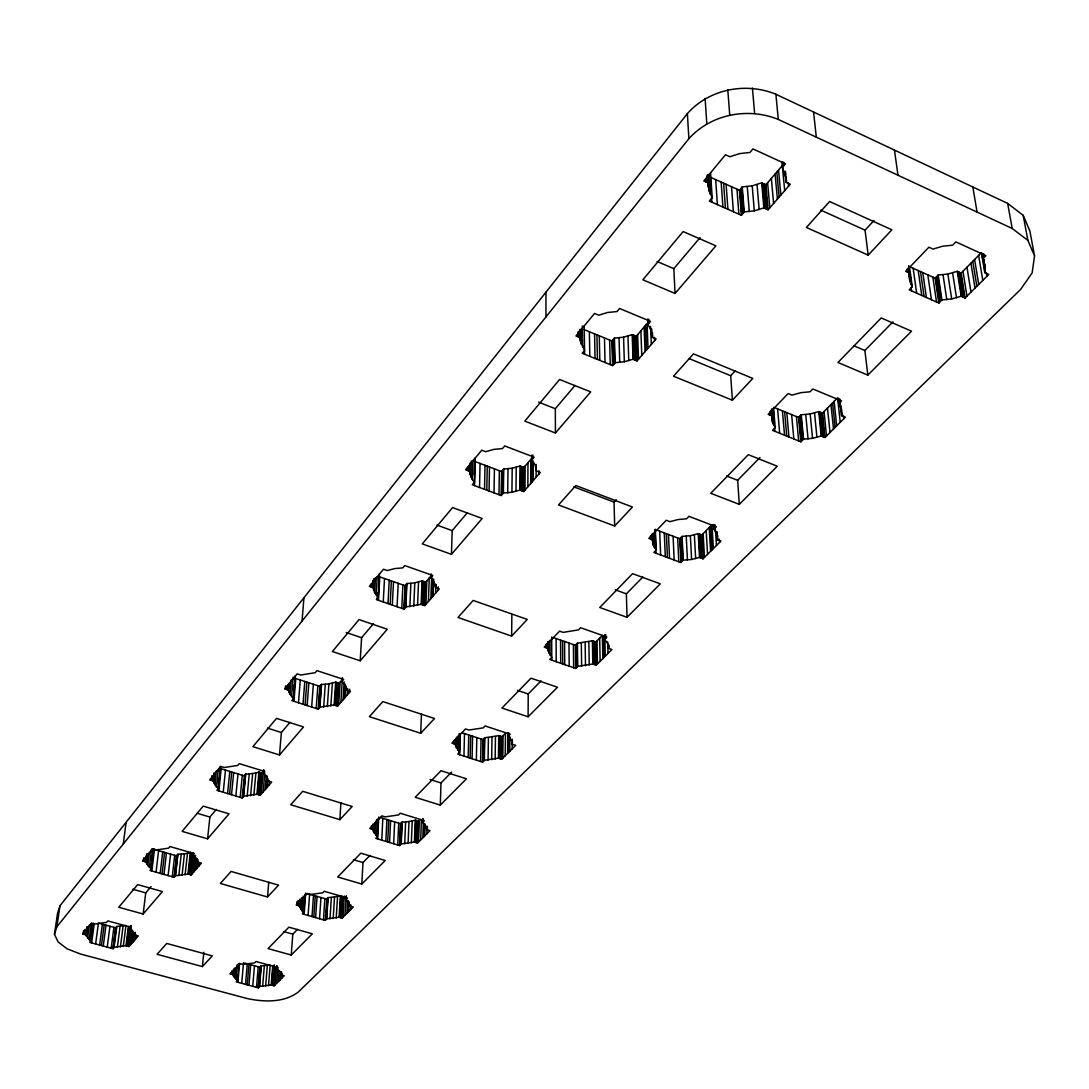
<?xml version="1.0" encoding="UTF-8"?>
<svg xmlns="http://www.w3.org/2000/svg" width="1089" height="1089" viewBox="0 0 1089 1089"><rect width="100%" height="100%" fill="white"/><g stroke="black" fill="none" stroke-linecap="round" stroke-linejoin="round"><path stroke-width="1.5" d="M538.987 473.946L538.987 470.734M532.997 458.483L532.997 455.256M533.27 480.535L533.324 461.26M536.128 477.254L536.142 464.39M527.852 486.783L527.961 462.73M528.111 716.78L557.5 687.227L530.969 678.188L501.934 708.054L528.111 716.78L528.219 693.979L541.042 680.884M530.683 483.516L530.765 459.435M474.967 458.156L474.396 482.209L472.272 484.768L501.226 495.549L503.39 493.031L511.939 492.269L519.889 490.077L523.741 491.52L540.294 472.435L536.414 470.965L535.244 465.194L531.868 459.789L531.881 454.957M531.976 482.032L532.045 459.544M532.222 459.381L532.235 456.168M523.142 491.289L523.292 467.249M523.741 491.52L523.891 467.48L532.058 457.938M525.021 490.036L525.157 465.997M519.889 490.077L520.066 466.024L512.184 468.229L503.703 469.005L501.566 471.537L501.226 495.549M520.488 490.295L520.665 466.255M521.822 490.799L521.985 466.759M512.157 748.851L512.252 739.172M459.966 734.531L459.504 752.24L457.707 754.092L482.536 762.096L484.36 760.258L498.435 758.162L501.743 759.224L515.669 745.366L512.334 744.277L512.375 741.051M516.009 491.343L516.227 467.304M507.583 753.411L507.814 732.475M512.334 744.277L511.286 740.071L508.345 736.123L508.386 732.883M508.672 752.322L508.876 732.992M511.939 492.269L512.184 468.229M509.761 751.247L509.911 736.736M511.639 636.112L527.253 619.423L473.198 600.434L457.979 617.477L511.639 636.112L511.857 614.482M501.226 759.06L501.512 736.559M501.743 759.224L502.029 736.722L505.459 733.251L505.201 755.78M502.819 758.148L503.091 735.647M507.705 492.841L507.991 468.801M501.566 495.168L501.906 471.142M498.435 758.162L498.748 735.647L484.768 737.77L482.958 739.622L482.536 762.096M502.315 494.297L502.642 470.271M498.953 758.325L499.252 735.81M503.05 493.426L503.377 469.413M503.39 493.031L503.703 469.005M500.082 758.693L500.382 736.178M491.656 759.727L492.01 737.226M498.98 494.719L499.334 470.707M495.141 759.074L495.468 736.572M488.049 760.122L488.43 737.634M494.025 492.868L494.42 468.842M480.603 761.47L481.039 738.995M486.797 490.173L487.246 466.146M482.822 761.81L483.244 739.322M483.448 761.17L483.87 738.696M484.074 760.544L484.482 738.056M489.056 491.016L489.492 466.99M484.36 760.258L484.768 737.77M476.356 760.095L476.819 737.607M484.523 489.329L485 465.289M470.149 758.094L470.666 735.606M472.095 758.72L472.585 736.232M479.541 487.477L480.058 463.424M775.205 427.65L772.441 422.015L771.992 415.916L768.153 414.351L788.177 393.524L792.043 395.13L800.851 392.666L810.08 391.795L812.83 388.964L841.525 400.915L838.748 403.706L841.348 409.464L841.593 415.603L845.377 417.182L824.945 437.506L821.188 435.981L812.544 438.323L803.532 439.139L800.864 441.821L772.564 430.359L775.205 427.65L773.571 408.13M474.396 482.209L472.381 479.636L472.844 460.375M474.26 474.6L474.627 458.551M468.216 757.481L468.733 734.966M474.545 485.612L475.103 461.559L501.566 471.537M459.231 752.526L459.694 734.83M459.653 754.718L460.198 733.809M467.562 470.448L467.644 467.235M468.91 470.965L469.032 466.133M472.381 479.636L469.931 474.083L469.686 464.758M469.931 474.083L470.217 462.839M463.941 756.093L464.499 733.591M470.884 476.914L471.278 460.865M710.532 172.62L712.206 197.64L709.347 201.057L741.378 215.282L744.25 211.919L754.296 210.844L763.865 207.876L768.126 209.782L790.301 184.218L786.013 182.271L785.468 171.681M454.753 744.005L454.848 740.779M459.504 752.24L455.638 746.292L455.406 739.336M455.638 746.292L455.855 738.233M456.468 748.361L456.781 737.076M457.775 750.348L458.156 735.851M459.041 737.076L459.122 733.85M453.596 743.637L453.691 740.411M451.459 554.342L482.209 518.459L452.588 507.583L422.273 543.887L451.459 554.342L452.18 530.629L467.44 512.592M440.296 805.111L466.446 778.812L441.018 770.713L415.195 797.284L440.296 805.111L441.004 782.964L451.622 772.115M424.737 835.876L425.173 824.074M378.237 819.854L377.379 836.679L375.773 838.339L399.595 845.54L401.228 843.907L414.405 842.042L417.577 843.009L430.019 830.621L426.82 829.641L426.942 826.265M379.489 573.876L378.196 597.33L376.331 599.563L403.937 609.105L405.843 606.9L421.116 604.327L424.792 605.593L439.303 588.877L435.6 587.57L435.723 584.208M426.888 833.738L427.119 826.987M435.641 593.083L435.94 584.684M427.324 829.804L427.433 826.415M438.159 590.184L438.268 586.835M428.399 601.441L429.284 577.987M420.667 839.932L421.429 819.731M435.6 587.57L434.225 582.506L430.795 577.769L430.917 574.393M431.108 577.401L431.23 574.039M426.82 829.641L425.608 825.884L422.641 822.358L422.763 818.969M430.876 598.582L431.748 575.115L425.717 582.166L424.792 605.593M422.9 822.086L423.036 818.697M422.791 837.809L423.362 822.644M432.006 597.276L432.687 578.831M423.771 836.842L424.261 823.366M433.15 595.969L433.762 579.198M414.405 842.042L415.263 820.18L418.421 821.147L419.374 820.18L418.544 842.042M414.895 842.192L415.753 820.33M424.22 605.402L425.146 581.962M415.984 842.518L416.842 820.67M420.708 733.278L434.525 718.509L382.838 701.575L369.375 716.657L420.708 733.278L421.457 713.867M425.922 604.3L426.82 580.859M417.073 842.859L417.931 820.997M417.577 843.009L418.421 821.147M411.329 842.859L412.214 820.997L415.263 820.18M421.116 604.327L422.069 580.886L425.717 582.166M421.688 604.518L422.641 581.09M422.954 604.953L423.893 581.526M413.793 606.233L414.786 582.819L422.069 580.886M404.7 843.784L405.625 821.95L412.214 820.997M417.55 605.43L418.53 582.002M408.089 843.444L408.988 821.596M397.744 844.982L398.724 823.148M409.859 606.723L410.893 583.309L414.786 582.819M399.595 845.54L400.561 823.72L402.181 822.059L405.625 821.95M399.854 845.282L400.806 823.461M400.412 844.724L401.365 822.889M400.97 844.152L401.923 822.318M401.228 843.907L402.181 822.059M403.937 609.105L405.026 585.705L406.905 583.486L410.893 583.309M404.237 608.765L405.312 585.351M393.66 843.744L394.667 821.909M404.89 608.002L405.966 584.589M405.544 607.24L406.605 583.827M405.843 606.9L406.905 583.486M387.711 841.947L388.759 820.099M389.563 842.505L390.597 820.67M401.8 608.356L402.889 584.956M397.063 606.723L398.206 583.323M385.846 841.389L386.908 819.527M377.352 822.358L377.529 818.996M377.121 836.937L377.992 820.112M377.638 838.898L378.754 817.036M390.175 604.341L391.359 580.927M392.326 605.089L393.51 581.676M381.749 840.15L382.838 818.288M372.492 829.314L372.751 824.25M377.379 836.679L373.432 831.356L373.255 824.4M373.432 831.356L373.786 824.618M374.317 833.208L374.847 823.093M375.637 834.991L376.426 819.826M388.011 603.605L389.222 580.178M383.26 601.958L384.512 578.531M371.376 828.974L371.553 825.598M378.196 597.33L374.657 592.675L375.514 577.578M376.195 595.07L377.216 576.626M377.27 598.446L377.543 593.423M361.807 884.05L385.234 860.487L360.827 853.191L337.699 876.985L361.807 884.05L362.991 862.542L369.974 855.423M377.91 597.684L378.182 592.661M378.468 587.624L379.203 574.23M378.496 600.311L379.789 576.871L405.026 585.705M371.24 586.998L371.431 583.636M372.533 587.447L372.914 580.723M374.657 592.675L373.119 587.638L373.595 579.253M373.622 590.184L374.289 578.436M346.179 899.283L346.384 895.988M346.833 913.426L347.609 900.344M347.704 912.555L348.385 901.107M348.575 911.684L349.161 901.869M350.508 909.764L350.794 904.85M339.564 917.36L340.871 896.138M340.612 917.659L341.905 896.438M341.66 917.959L342.953 896.737M305.097 894.368L303.79 912.337L302.347 913.834L325.243 920.355L326.7 918.871L339.087 917.224L342.137 918.095L343.43 896.887L340.394 896.002L328.088 897.676L326.632 899.16L306.975 893.484M343.008 917.237L344.287 896.016M344.914 915.332L346.139 896.233M360.2 660.805L387.276 629.224L359.03 619.6L332.363 651.521L360.2 660.805L361.589 637.718L373.418 623.738M349.446 692.454L349.651 689.187M336.229 917.945L337.549 896.737M339.087 917.224L340.394 896.002M343.021 699.873L344.178 681.932M344.015 698.716L344.968 684.028M329.994 918.776L331.355 897.581M345.022 697.559L345.757 686.138M347.228 695.013L347.65 688.479M333.18 918.476L334.514 897.268M339.85 819.663L352.183 806.5L302.674 791.308L290.681 804.73L339.85 819.663L340.925 802.743M323.46 919.837L324.862 898.656M295.364 675.861L293.513 698.675L291.866 700.649L318.233 709.143L319.907 707.197L334.132 704.937L337.644 706.067L339.155 683.279L342.314 679.59M338.638 704.923L340.136 682.136M325.243 920.355L326.863 898.929M325.965 919.62L327.367 898.425M326.469 919.102L327.857 897.908M337.644 706.067L350.467 691.297L346.928 690.14L345.39 685.648L341.96 681.455L342.164 678.175M326.7 918.871L328.088 897.676M340.83 702.405L342.436 677.862M319.54 918.721L320.969 897.527M334.132 704.937L335.671 682.136L339.155 683.279M334.677 705.114L336.215 682.327M335.888 705.509L337.413 682.708M337.086 705.89L338.611 683.102M327.34 706.625L328.919 683.838L335.671 682.136M313.809 917.101L315.279 895.893M315.606 917.605L317.062 896.397M330.838 705.917L332.404 683.13M308.078 915.468L309.589 894.246M323.678 707.047L325.284 684.273L328.919 683.838M312.026 916.584L313.509 895.376M303.79 912.337L302.075 910.812L303.15 896.097M303.069 913.086L303.777 903.285M303.559 912.568L304.866 894.6M318.233 709.143L319.88 686.383L321.541 684.409L325.284 684.273M318.492 708.844L320.139 686.07M304.144 914.338L305.669 893.116M319.063 708.163L320.711 685.403M319.635 707.496L321.282 684.722M319.907 707.197L321.541 684.409M296.684 905.095L296.929 901.815M311.658 707.033L313.36 684.26M297.76 905.395L298.114 900.48M298.822 905.708L299.189 900.794M302.075 910.812L299.298 905.844L299.788 899.283M299.815 907.545L300.414 899.364M300.741 909.206L301.585 897.758M316.178 708.49L317.852 685.716M307.139 705.563L308.868 682.789M291.239 955.026L312.339 933.804L288.884 927.188L268.057 948.601L291.239 955.026L292.805 934.158L297.474 929.393M279.955 979.991L280.581 972.041M233.373 969.863L233.495 976.166L237.484 980.522L236.177 981.856L258.202 987.791L259.522 986.471L271.202 984.987L274.142 985.776L284.243 975.73L281.289 974.927L281.534 971.742M281.697 978.262L282.065 973.484M303.014 704.243L304.784 681.455M305.083 704.91L306.826 682.122M273.679 985.654L275.204 966.651M274.142 985.776L275.653 966.773M274.918 985.001L276.443 965.984M281.289 974.927L279.873 971.864L276.905 968.979L277.151 965.793M298.481 702.786L300.278 679.985M276.647 983.285L277.777 969.006M278.376 981.557L279.26 970.449M279.165 980.767L279.914 971.252M268.52 985.64L270.195 965.045L261.251 965.889L259.944 967.236L258.202 987.791M293.486 689.882L293.88 684.995M293.526 695.721L294.316 685.947M294.575 682.68L295.105 676.174M293.935 701.316L295.772 678.515L319.88 686.383M271.202 984.987L272.74 965.97M271.665 985.109L273.189 966.093M272.672 985.382L274.319 964.786M302.061 621.057L303.926 597.766M262.64 986.389L264.355 965.807M287.741 689.909L288.149 685.008M293.513 698.675L288.898 692.345L288.844 683.552M288.898 692.345L289.701 682.544M265.648 986.103L267.336 965.521M289.973 694.537L291.185 679.863M291.525 696.661L293.118 677.099M258.406 987.587L260.148 967.018M258.855 987.138L260.598 966.556M259.318 986.675L261.047 966.093M259.522 986.471L261.251 965.889M267.499 896.982L278.566 885.153L231.086 871.445L220.332 883.478L267.499 896.982L268.738 882.199M279.492 754.963L303.504 726.948L276.524 718.372L252.893 746.659L279.492 754.963L281.384 732.529L290.055 722.266M285.277 689.119L285.563 685.852M286.516 689.514L286.788 686.247M268.833 785.4L269.242 780.636M252.716 986.321L254.486 965.739M256.487 987.342L258.229 966.773M263.13 791.975L264.804 772.972M247.203 984.837L249.013 964.255M265.09 789.716L266.329 775.463M248.932 985.3L250.729 964.718M265.975 788.695L267.077 776.008M266.873 787.66L267.703 778.145M981.434 252.675L984.796 272.645L988.758 274.442L965.126 297.978L961.192 296.222L951.691 298.944L941.917 299.924L938.841 303.014L909.22 289.865L912.283 286.72L909.737 280.213L908.784 265.621M257.467 794.385L259.454 772.237M241.69 983.353L243.541 962.758M258.61 794.739L260.598 772.591M259.767 795.079L261.741 772.945M260.298 795.242L271.706 782.079L268.33 781.044L266.682 777.056L263.252 773.299L264.79 771.502L239.24 763.634L237.715 765.444L224.198 767.514L220.754 766.465L218.385 788.572L216.915 790.328L242.139 797.951L243.623 796.209L256.936 794.221L260.298 795.242L262.258 773.108L263.143 772.074L261.183 794.221M263.252 773.299L263.538 770.114M263.497 773.027L263.783 769.841M245.488 984.374L247.312 963.779M235.782 979.134L237.089 964.854M236.83 981.189L237.402 974.846M237.974 968.502L238.409 963.751M253.873 795.093L255.888 772.945L258.937 772.074L262.258 773.108M237.279 980.726L238.927 964.663M237.906 982.332L239.621 963.302M256.936 794.221L258.937 772.074M247.176 796.086L249.245 773.966L255.888 772.945M231.44 974.233L231.739 971.048M232.474 974.505L232.76 971.32M233.495 976.166L234.217 968.23M250.606 795.719L252.648 773.585M234.448 977.677L235.319 968.148M242.139 797.951L244.467 775.559M242.888 797.08L244.971 774.96M243.392 796.481L245.488 774.361M243.623 796.209L245.719 774.088L249.245 773.966M235.85 796.059L237.987 773.925M240.179 797.352L242.289 775.245M231.521 794.739L233.699 772.618M227.587 793.554L229.793 771.42M229.561 794.153L231.739 772.019M223.245 792.248L225.477 770.1M218.385 788.572L216.425 786.775L218.222 769.351M218.304 783.114L218.794 778.376M219.447 772.033L219.924 767.282M218.154 788.844L220.427 766.683M218.903 790.927L221.162 768.78M202.377 966.569L212.355 955.911L166.753 943.455L157.061 954.304L202.377 966.569L203.834 952.222M211.402 780.391L211.892 775.627M212.573 780.745L213.063 775.994M216.425 786.775L213.104 780.908L213.934 772.972M207.604 838.829L229.044 813.823L203.221 806.119L182.135 831.37L207.604 838.829L209.878 817.049L216.275 809.481M213.771 782.923L214.751 773.408M214.887 784.883L216.357 770.617M196.279 869.049L197.34 859.098M197.082 868.124L197.967 859.834M198.838 866.095L199.192 862.774M190.684 874.766L193.012 853.272M153.699 848.984L151.289 868.859L149.983 870.438L174.131 877.312L175.479 875.76L187.975 873.991L191.188 874.916L193.338 855.069M191.977 874.004L193.951 855.804M193.733 871.99L195.503 855.423M195.476 869.961L196.728 858.363M185.116 874.766L187.485 853.272L190.316 852.483L193.515 853.422M187.975 873.991L190.316 852.483M188.479 874.14L190.82 852.633M189.581 874.453L191.909 852.946M182.054 875.325L184.436 853.83L187.485 853.272M174.131 877.312L176.568 855.845L177.902 854.266L184.436 853.83M174.349 877.081L176.772 855.6M174.798 876.536L177.235 855.056M175.261 876.005L177.698 854.525M175.479 875.76L177.902 854.266M178.827 875.651L181.223 854.171M168.114 875.597L170.592 854.116M172.253 876.781L174.703 855.301M163.976 874.426L166.481 852.932M160.192 873.351L162.724 851.857M162.084 873.882L164.602 852.388M156.04 872.166L158.599 850.659M151.289 868.859L147.832 865.551L149.438 852.279M143.163 914.025L162.411 891.564L137.677 884.595L118.742 907.26L143.163 914.025L145.722 892.871L151.044 886.569M149.37 867.252L151.575 849.025M150.636 869.648L151.439 863.033M151.834 859.711L152.433 854.756M151.085 869.104L153.495 849.243M151.875 870.982L154.461 849.461M132.94 942.067L134.138 932.415M143.231 861.195L143.639 857.873M133.661 941.236L134.655 933.191M134.383 940.406L135.376 932.361M144.347 861.522L144.755 858.2M135.962 938.582L136.37 935.356M145.477 861.835L146.294 855.192M147.832 865.551L145.98 861.984L147.001 853.681M146.688 863.781L147.913 853.83M984.796 272.645L984.197 260.543M126.46 945.824L128.883 926.548M127.522 946.11L129.931 926.848M93.423 923.322L91.013 941.005L89.829 942.421L112.997 948.669L114.209 947.267L125.984 945.688L129.074 946.532L138.289 935.9L135.172 935.056L130.04 928.781L130.449 925.555M128.584 946.395L131.197 925.527M129.074 946.532L131.265 928.863M129.782 945.701L131.783 929.638M131.361 943.891L132.953 931.027M123.302 946.382L125.943 925.514L116.891 926.412L115.693 927.828L112.997 948.669M125.984 945.688L128.407 926.426M117.381 947.171L120.049 926.317M120.43 946.886L123.084 926.018M123.275 844.002L126.106 822.29M111.201 948.192L113.909 927.338M113.188 948.451L115.883 927.61M113.596 947.975L116.292 927.12M114.018 947.484L116.891 926.412M107.226 947.117L109.962 926.263M99.616 945.061L102.407 924.193M101.44 945.551L104.204 924.684M103.251 946.042L106.001 925.187M95.628 943.986L98.446 923.118L115.693 927.828M91.013 941.005L89.121 939.548L91.313 923.458M90.891 935.778L91.326 932.565M91.98 927.746L92.415 924.534M90.414 941.713L92.606 925.65M90.823 941.223L93.232 923.54M91.639 942.911L94.267 923.635M84.139 934.376L84.806 929.53M85.214 934.661L85.881 929.829M89.121 939.548L85.704 934.798L86.821 926.739M86.453 936.417L87.773 926.753M87.596 938.01L89.366 925.133M83.063 934.076L83.513 930.85M1034.55 255.901L1032.127 272.931L1020.597 289.47L298.25 992.093C283.657 1002.942 264.055 1002.098 247.108 998.518L80.572 954.046L67.123 948.832L58.153 941.985L54.45 934.348L57.54 913.412L59.977 905.776L687.39 113.596C709.17 89.039 745.842 81.879 775.899 94.267L1007.652 203.398L1023.184 215.323L1029.84 230.868L1034.55 255.901L1027.88 240.383L1023.184 215.323M54.45 934.348L56.887 926.78L59.977 905.776M56.887 926.78L688.874 138.698C711.022 114.114 747.966 107.09 778.295 119.436L1012.212 228.486L1027.88 240.383M220.754 766.465L209.687 779.874L213.104 780.908M245.719 774.088L244.235 775.844L219.202 768.167M612.603 365.564L611.964 340.993L614.427 338.094L623.575 337.182L632.192 334.636L636.194 336.283L637.065 360.881L633.022 359.234L624.324 361.766L615.094 362.664L612.603 365.564L582.179 353.244L584.63 350.304L580.342 340.98L579.974 329.423M741.378 215.282L739.431 190.276L742.276 186.9L752.227 185.824L761.701 182.843L765.907 184.749L768.126 209.782M555.444 433.014L590.701 391.89L559.596 379.489L524.816 421.13L555.444 433.014L555.322 408.715L574.978 385.492M675.071 293.458L715.895 245.842L683.157 231.562L642.85 279.805L675.071 293.458L673.819 268.656L700.023 237.674M636.194 336.283L647.057 323.596L648.023 348.235M765.907 184.749L782.31 165.596M130.04 928.781L131.279 927.338L107.811 920.899L106.586 922.369L94.648 924.003L91.49 923.132L82.573 933.94L85.704 934.798M341.96 681.455L343.688 679.427L316.953 670.633L315.238 672.675L300.768 675.03L297.174 673.846L284.719 688.929L288.299 690.086M430.795 577.769L432.755 575.468L404.74 565.572L402.807 567.886L394.681 568.581L387.248 570.582L383.464 569.248L369.375 586.345L373.119 587.638M531.868 459.789L534.114 457.176L504.711 445.946L502.492 448.586L493.753 449.403L485.667 451.704L481.706 450.193L465.602 469.713L469.522 471.183M637.065 360.881L656.109 338.91L652.039 337.222L651.168 330.593L647.901 324.386L650.487 321.364L619.573 308.486L617.014 311.549L607.553 312.502L598.705 315.17L594.54 313.441L575.958 335.957L580.097 337.644M191.188 874.916L201.411 863.128L198.171 862.189L196.442 858.608L193.052 855.246L194.427 853.626L169.952 846.534L168.591 848.154L155.918 849.992L152.623 849.039L142.713 861.045L145.98 861.984M614.672 526.014L632.45 507.025L575.85 485.531L558.507 504.956L614.672 526.014L614.06 502.097L616.265 499.715M732.393 400.221L752.798 378.414L693.475 353.871L673.519 376.222L732.393 400.221L730.705 375.732L735.184 370.873M868.178 255.139L891.864 229.82L829.6 201.506L806.391 227.478L868.178 255.139L865.061 230.16L873.991 220.495M655.333 529.417L656.15 550.068L653.849 552.436L680.911 562.523L683.239 560.168L691.597 559.46L699.519 557.432L703.113 558.78L720.945 541.029L717.324 539.654L716.834 531.691M547.753 641.68L548.012 650.691L551.769 657.388L549.741 659.471L575.645 668.415L575.387 645.287L577.415 643.218L592.402 640.795L595.819 642.006L602.353 635.404L602.83 658.6M680.911 562.523L679.767 538.756L682.082 536.401L690.372 535.679L698.226 533.637L701.792 534.985L703.113 558.78M800.864 441.821L798.605 417.468L801.245 414.773L810.175 413.943L818.751 411.588L822.481 413.126L824.945 437.506M938.841 303.014L935.124 278.144L938.174 275.027L947.852 274.047L957.258 271.311L961.151 273.08L965.126 297.978M627.033 617.3L660.288 583.854L632.586 573.672L599.712 607.499L627.033 617.3L626.366 593.845L642.85 577.02M739.308 504.384L777.247 466.215L748.293 454.671L710.749 493.29L739.308 504.384L737.648 480.317L759.959 457.543M867.824 375.133L911.52 331.179L881.219 317.961L837.945 362.474L867.824 375.133L864.884 350.495L892.926 321.881M701.792 534.985L711.961 524.721L713.377 548.57M822.481 413.126L837.604 397.853L840.232 422.301M961.151 273.08L980.658 253.383M276.905 968.979L278.267 967.604L255.969 961.505L254.635 962.88L242.793 964.418L239.784 963.602L229.956 973.825L232.937 974.628M422.641 822.358L424.329 820.657L400.194 813.224L398.533 814.94L385.138 816.873L381.899 815.879L369.77 828.484L372.996 829.464M508.345 736.123L510.237 734.231L485.068 725.955L483.217 727.874L468.896 730.052L465.52 728.949L451.908 743.093L455.284 744.182M575.645 668.415L577.701 666.359L592.797 663.963L596.241 665.161L611.936 649.534L608.465 648.309L607.621 643.585L604.749 639.148L606.872 637.011L580.614 627.727L578.504 629.891L563.136 632.382L559.596 631.144L544.255 647.097L547.767 648.323M717.324 539.654L716.725 534.291L713.962 529.254L716.385 526.817L688.942 516.336L686.56 518.8L678.011 519.548L669.953 521.672L666.25 520.27L648.799 538.415L652.474 539.79L653.25 545.126L656.15 550.068M985.041 265.539L982.686 258.896L985.913 255.656L955.883 241.894L952.684 245.175L942.652 246.209L932.96 249.082L928.903 247.23L905.694 271.365L909.71 273.176M342.137 918.095L353.312 906.974L350.25 906.089L348.916 902.699L345.948 899.514L347.459 898.003L324.277 891.278L322.78 892.817L310.215 894.532L307.098 893.633L296.208 904.959L299.298 905.844M244.794 963.098L259.944 967.236M132.79 889.237L145.722 892.871M283.603 931.571L292.805 934.158M152.583 848.916L176.568 855.845M197.232 813.292L209.878 817.049M353.421 859.697L362.991 862.542M380.115 817.458L400.561 823.72M267.404 728.105L281.384 732.529M430.101 779.506L441.004 782.964M461.668 732.666L482.958 739.622M498.748 735.647L502.029 736.722M346.234 632.532L361.589 637.718M517.52 690.372L528.219 693.979M553.171 637.514L575.387 645.287M436.948 525.102L452.18 530.629M615.203 589.789L626.366 593.845M656.572 530.003L679.767 538.756M520.066 466.024L523.891 467.48M573.835 486.837L614.06 502.097M538.619 402.154L555.322 408.715M726.622 475.988L737.648 480.317M584.18 329.613L611.964 340.993M773.966 407.368L798.605 417.468M689.228 358.635L730.705 375.732M657.103 261.496L673.819 268.656M853.967 345.826L864.884 350.495M710.205 177.153L739.431 190.276M909.342 266.56L935.124 278.144M712.206 197.64L708.898 190.589L708.177 182.938L703.821 180.992L725.478 154.747L729.861 156.748L739.635 153.617L749.94 152.474L752.935 148.907L785.468 163.813L782.447 167.338L786.108 178.378M820.67 210.082L865.061 230.16M1007.652 203.398L1012.212 228.486M972.831 187.009L977.078 212.11M983.735 253.941L984.306 257.276M986.335 272.971L986.893 276.307M983.626 258.801L984.184 262.136M983.558 259.073L985.246 269.065M982.346 253.383L983.19 258.392M982.332 254.622L982.891 257.943M983.462 261.278L985.422 272.931M981.856 253.9L982.686 258.896M978.63 255.425L982.795 280.377M974.601 259.495L978.725 284.447M972.776 261.346L976.874 286.284M970.952 263.184L975.036 288.122M966.95 267.227L970.98 292.151M962.962 271.256L966.95 296.154M960.552 272.795L964.514 297.705M959.205 272.196L963.152 297.093M957.871 271.583L961.805 296.494M957.258 271.311L961.192 296.222M952.616 272.89L956.51 297.787M947.852 274.047L951.691 298.944M943.02 274.768L946.804 299.652M938.174 275.027L941.917 299.924M937.697 275.517L941.441 300.401M936.649 276.592L940.379 301.462M935.601 277.654L939.317 302.538M932.837 277.11L936.54 301.993M927.814 274.864L931.463 299.747M922.778 272.604L926.385 297.488M920.491 271.569L924.071 296.453M918.19 270.535L921.757 295.432M913.14 268.275L916.666 293.159M894.45 150.105L897.989 175.234M909.492 266.791L912.283 286.72M909.941 273.924L911.561 285.549M908.839 270.263L910.69 283.562M908.389 267.894L909.084 272.89M911.085 287.578L911.547 290.899M908.702 271.746L909.397 276.742M908.811 273.57L909.737 280.213M907.232 268.942L907.695 272.264M813.537 112.004L816.314 137.16M843.403 415.522L843.757 418.775M841.062 405.979L842.178 415.848M839.782 399.037L840.136 402.317M840.531 405.816L841.593 415.603M839.987 403.243L840.34 406.51M838.653 398.37L839.183 403.27M838.231 398.805L838.748 403.706M834.106 401.365L836.706 425.813M832.527 402.971L835.1 427.392M830.948 404.564L833.507 428.984M827.49 408.062L830.009 432.469M824.033 411.547L826.524 435.94M821.896 412.881L824.359 437.274M820.616 412.35L823.066 436.743M819.323 411.819L821.773 436.213M818.751 411.588L821.188 435.981M814.545 412.949L816.941 437.329M788.218 182.898L788.545 186.233M810.175 413.943L812.544 438.323M786.353 179.222L786.68 182.571M785.223 171.204L785.55 174.553M785.046 172.239L786.013 182.271M783.644 162.234L783.957 165.582M775.899 94.267L778.295 119.436M782.447 161.771L782.923 166.794M781.97 162.315L784.706 190.67M805.737 414.555L808.052 438.921M778.526 170.02L780.867 195.081M801.245 414.773L803.532 439.139M800.837 415.195L803.11 439.561M799.925 416.121L802.198 440.487M776.811 172.021L779.139 197.082M799.027 417.046L801.286 441.413M775.096 174.022L777.41 199.069M796.427 416.57L798.673 440.936M771.339 178.405L773.612 203.452M791.621 414.61L793.827 438.976M767.609 182.775L769.828 207.808M786.803 412.636L788.967 437.002M765.254 184.463L767.459 209.483M784.611 411.737L786.762 436.117M763.811 183.796L765.989 208.829M782.419 410.839L784.543 435.219M762.354 183.143L764.532 208.176M761.701 182.843L763.865 207.876M752.417 88.073L754.595 113.229M777.587 408.851L779.67 433.245M757.046 184.572L759.169 209.592M773.163 408.552L774.388 423.199M772.891 408.498L773.163 411.751M773.707 418.258L774.116 423.131M774.524 428.018L774.796 431.258M772.183 408.634L773.544 424.901M771.448 409.396L772.441 422.015M771.516 414.106L771.924 418.993M752.227 185.824L754.296 210.844M770.985 410.771L771.393 415.671M769.8 411.873L770.073 415.127M747.272 186.614L749.3 211.62M742.276 186.9L744.25 211.919M741.84 187.431L743.801 212.437M740.86 188.588L742.807 213.607M739.88 189.745L741.827 214.764M736.967 189.173L738.886 214.179M727.792 89.693L729.712 114.835M731.536 186.736L733.401 211.742M726.091 184.286L727.915 209.306M723.613 183.183L725.41 208.19M721.136 182.067L722.905 207.073M715.677 179.617L717.392 204.623M705.114 98.459L706.788 123.588M710.532 179.821L711.199 189.84M710.532 182.162L711.09 190.493M711.539 197.163L711.866 202.173M708.912 174.186L710.246 194.21M707.918 175.56L708.898 190.589M707.619 174.594L708.177 182.938M707.442 175.125L708.204 186.818M707.06 175.955L707.496 182.639M705.781 178.623L705.999 181.972M719.339 539.246L719.543 542.431M717.597 535.094L717.882 539.872M717.011 532.167L717.297 536.945M715.487 529.594L716.453 545.507M714.983 524.844L715.174 528.042M714.153 525.688L714.343 528.873M713.676 524.462L713.962 529.254M687.39 113.596L688.874 138.698M710.586 526.11L711.988 549.959M709.211 527.512L710.586 551.333M706.176 530.561L707.537 554.383M703.167 533.61L704.488 557.405M701.234 534.781L702.555 558.575M700.009 534.318L701.316 558.113M698.784 533.841L700.077 557.65M698.226 533.637L699.519 557.432M694.374 534.822L695.64 558.616M690.372 535.679L691.597 559.46M686.247 536.21L687.445 559.991M682.082 536.401L683.239 560.168M681.714 536.768L682.871 560.536M680.924 537.571L682.068 561.352M680.135 538.388L681.265 562.155M677.685 537.966L678.801 561.733M673.084 536.224L674.173 560.005M668.483 534.495L669.517 558.276M666.386 533.705L667.407 557.486M664.29 532.916L665.297 556.697M654.475 337.359L654.612 340.639M652.474 332.553L652.679 337.495M651.712 328.946L652.039 337.222M659.662 531.173L660.642 554.968M650.569 326.373L651.317 344.451M649.058 319.581L649.194 322.875M648.105 318.968L648.295 323.909M647.696 319.445L647.901 324.386M655.034 529.417L655.973 553.226M653.876 533.365L654.435 547.658M645.573 325.325L646.539 349.95M652.815 533.991L653.25 545.126M652.229 533.433L652.583 542.485M644.103 327.04L645.042 351.665M651.712 534.808L651.903 539.572M650.514 535.924L650.637 539.109M640.877 330.825L641.789 355.436M637.65 334.582L638.535 359.179M635.568 336.025L636.425 360.622M634.193 335.466L635.037 360.051M632.818 334.895L633.648 359.479M632.192 334.636L633.022 359.234M627.972 336.106L628.761 360.69M623.575 337.182L624.324 361.766M619.028 337.849L619.75 362.433M614.427 338.094L615.094 362.664M614.033 338.543L614.7 363.127M613.189 339.55L613.842 364.121M612.345 340.544L612.998 365.114M609.622 340.04L610.248 364.611M604.463 337.93L605.035 362.501M608.942 645.178L609.01 648.5M608.397 644.987L608.465 648.309M607.73 641.857L607.989 653.468M599.29 335.807L599.808 360.377M605.729 634.737L605.811 638.072M605.008 635.472L605.076 638.807M604.831 634.601L605.28 656.163M603.605 635.84L604.055 657.388M596.935 334.84L597.439 359.424M594.567 333.874L595.057 358.458M599.685 638.1L600.134 661.282M597.031 640.781L597.466 663.95M595.819 642.006L596.241 665.161M595.288 641.816L595.71 664.971M589.38 331.75L589.816 356.334M594.118 641.407L594.526 664.562M592.933 640.985L593.342 664.154M592.402 640.795L592.797 663.963M584.235 325.706L584.562 354.211M588.863 641.843L589.231 664.998M582.302 326.019L582.629 347.35M580.968 329.45L581.186 344.219M585.147 642.592L585.487 665.747M580.178 329.477L580.342 340.98M579.362 330.811L579.443 337.372M577.96 331.873L578.028 336.8M581.322 643.054L581.635 666.196M577.415 643.218L577.701 666.359M577.102 643.531L577.374 666.672M576.408 644.252L576.666 667.38M575.7 644.96L575.972 668.102M573.386 644.593L573.631 667.72M568.975 643.054L569.193 666.196M564.565 641.503L564.742 664.658M562.564 640.808L562.727 663.95M560.549 640.101L560.699 663.255M556.125 638.549L556.234 661.717M551.687 636.997L551.769 660.165M549.986 640.346L550.04 655.265M548.747 641.421L548.774 653.019M547.998 642.401L548.012 650.691M547.209 643.15L547.209 648.132M545.943 292.206L545.984 316.885M545.997 644.389L546.011 647.71"/></g></svg>
